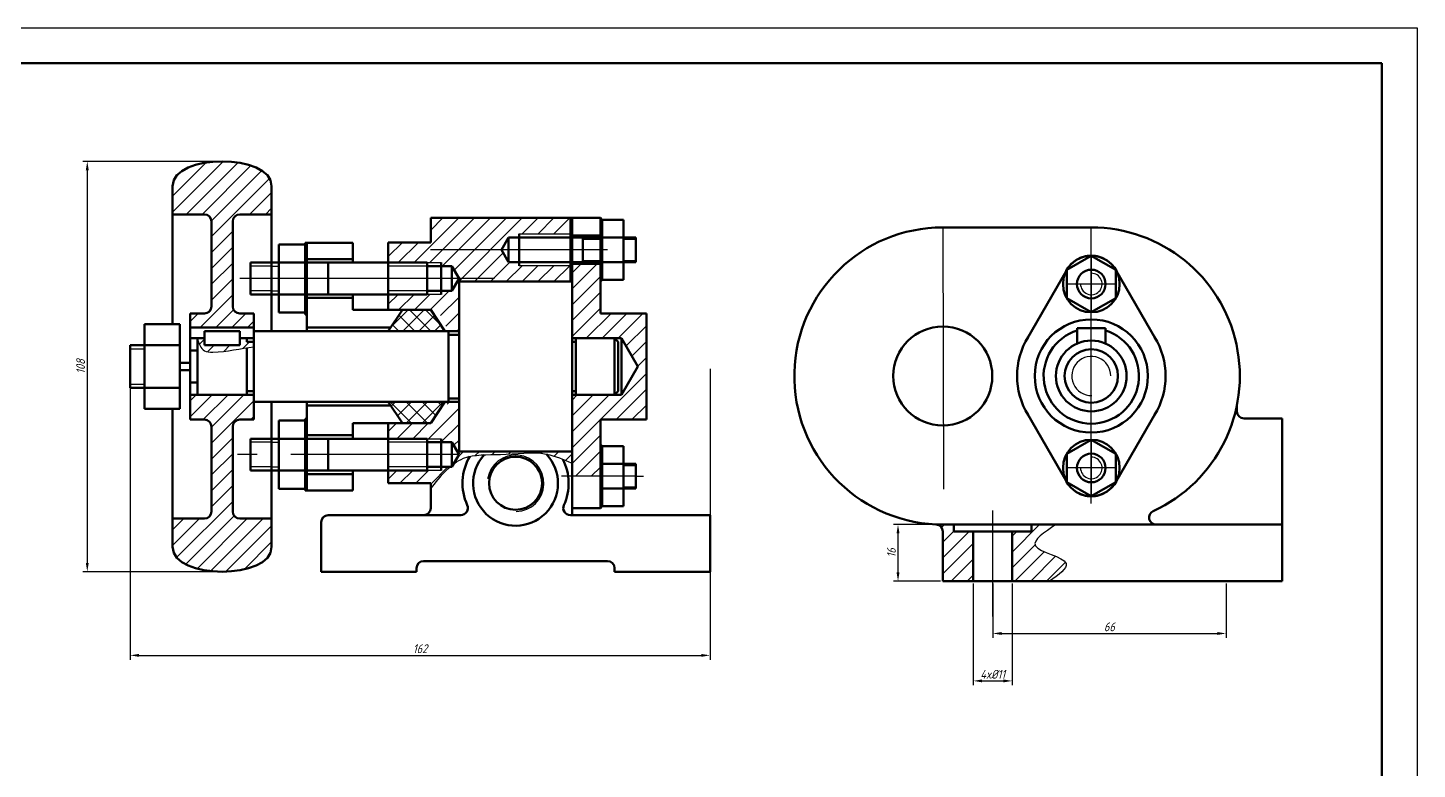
# Model space of a CAD drawing. Header units: millimetres. Extents: x 96 to 4157, y -1988 to 195.
# Drawn here: x 3686.6 to 4079.6, y -979.4 to -769.8 of the extents above; entities that cross this region are included whole.
import ezdxf

# ---------------------------------------------------------------- set-up
doc = ezdxf.new("R2010")
doc.units = ezdxf.units.MM
doc.header["$LTSCALE"] = 1.5
doc.linetypes.add('CENTER', pattern=[50.8, 31.75, -6.35, 6.35, -6.35])
doc.linetypes.add('CENTERX2', pattern=[101.6, 63.5, -12.7, 12.7, -12.7])
doc.layers.add('点划线', color=7, linetype='CENTERX2')
doc.layers.add('细实线', color=7, linetype='Continuous')
for name, color, linetype, lineweight in [('点画线', 7, 'CENTER', 25), ('粗实线', 7, 'Continuous', 50), ('细线', 7, 'Continuous', 25)]:
    doc.layers.add(name, color=color, linetype=linetype, lineweight=lineweight)
doc.styles.get("Standard").update_dxf_attribs({"font": 'gbeitc.shx', "bigfont": 'gbcbig.shx'})
doc.dimstyles.new('Annotative', dxfattribs={"dimscale": 0, "dimtxt": 2.5, "dimasz": 2.5, "dimexe": 1.25, "dimexo": 0.625, "dimtad": 1, "dimtxsty": 'Standard', "dimcen": 2.5, "dimadec": 0, "dimazin": 0, "dimtfac": 1, "dimtmove": 0, "dimatfit": 3, "dimfxl": 1, "dimarcsym": 0})
pattern_1 = [(45, (2226.816, -474.0073), (-2.245064, 2.245064), [])]
pattern_2 = [(45, (1499.886, -1006.5607), (-2.245064, 2.245064), [])]

# ---------------------------------------------------------------- blocks, each defined once
blk = doc.blocks.new('*D67')
at = {"layer": 'Defpoints', "color": 0, "transparency": 16777216}
for p in [(3959.49, -926.26), (4025.49, -926.26), (4025.49, -941.05)]:
    blk.add_point(p, dxfattribs=at)
at = {"layer": '细实线', "color": 0, "lineweight": -2, "transparency": 16777216}
for p, q in [((3959.49, -926.89), (3959.49, -942.3)), ((4025.49, -926.89), (4025.49, -942.3)), ((3961.99, -941.05), (4022.99, -941.05))]:
    blk.add_line(p, q, dxfattribs=at)
at = {"layer": '细实线', "color": 0, "transparency": 16777216}
for points in [[(3961.99, -940.63), (3961.99, -941.46), (3959.49, -941.05)], [(4022.99, -940.63), (4022.99, -941.46), (4025.49, -941.05)]]:
    blk.add_solid(points, dxfattribs=at)
at = {"layer": '细实线', "color": 0, "transparency": 16777216, "insert": (3992.49, -939.17), "char_height": 2.5, "attachment_point": 5}
blk.add_mtext('66', dxfattribs=at)
blk = doc.blocks.new('*D68')
at = {"layer": 'Defpoints', "color": 0, "transparency": 16777216}
for p in [(3932.7, -910.26), (3945.37, -910.26), (3945.37, -926.26)]:
    blk.add_point(p, dxfattribs=at)
at = {"layer": '细实线', "color": 0, "lineweight": -2, "transparency": 16777216}
for p, q in [((3944.75, -910.26), (3931.45, -910.26)), ((3932.7, -923.76), (3932.7, -912.76)), ((3944.75, -926.26), (3931.45, -926.26))]:
    blk.add_line(p, q, dxfattribs=at)
at = {"layer": '细实线', "color": 0, "transparency": 16777216}
for points in [[(3932.29, -912.76), (3933.12, -912.76), (3932.7, -910.26)], [(3932.29, -923.76), (3933.12, -923.76), (3932.7, -926.26)]]:
    blk.add_solid(points, dxfattribs=at)
at = {"layer": '细实线', "color": 0, "transparency": 16777216, "insert": (3930.83, -918.26), "char_height": 2.5, "attachment_point": 5, "rotation": 90}
blk.add_mtext('16', dxfattribs=at)
blk = doc.blocks.new('*D69')
at = {"layer": 'Defpoints', "color": 0, "transparency": 16777216}
for p in [(3953.99, -926.26), (3964.99, -926.26), (3964.99, -954.45)]:
    blk.add_point(p, dxfattribs=at)
at = {"layer": '细实线', "color": 0, "lineweight": -2, "transparency": 16777216}
for p, q in [((3953.99, -926.89), (3953.99, -955.7)), ((3964.99, -926.89), (3964.99, -955.7)), ((3956.49, -954.45), (3962.49, -954.45))]:
    blk.add_line(p, q, dxfattribs=at)
at = {"layer": '细实线', "color": 0, "transparency": 16777216}
for points in [[(3956.49, -954.04), (3956.49, -954.87), (3953.99, -954.45)], [(3962.49, -954.04), (3962.49, -954.87), (3964.99, -954.45)]]:
    blk.add_solid(points, dxfattribs=at)
at = {"layer": '细实线', "color": 0, "transparency": 16777216, "insert": (3959.49, -952.58), "char_height": 2.5, "width": 1.5625, "attachment_point": 5}
blk.add_mtext('4x%%C11', dxfattribs=at)
blk = doc.blocks.new('*D74')
at = {"layer": 'Defpoints', "color": 0, "transparency": 16777216}
for p in [(3741.53, -807.59), (3703.39, -923.59), (3741.53, -923.59)]:
    blk.add_point(p, dxfattribs=at)
at = {"layer": '细实线', "color": 0, "lineweight": -2, "transparency": 16777216}
for p, q in [((3740.91, -807.59), (3702.14, -807.59)), ((3703.39, -810.09), (3703.39, -921.09)), ((3740.91, -923.59), (3702.14, -923.59))]:
    blk.add_line(p, q, dxfattribs=at)
at = {"layer": '细实线', "color": 0, "transparency": 16777216}
for points in [[(3702.98, -810.09), (3703.81, -810.09), (3703.39, -807.59)], [(3702.98, -921.09), (3703.81, -921.09), (3703.39, -923.59)]]:
    blk.add_solid(points, dxfattribs=at)
at = {"layer": '细实线', "color": 0, "transparency": 16777216, "insert": (3701.52, -865.59), "char_height": 2.5, "attachment_point": 5, "rotation": 90}
blk.add_mtext('108', dxfattribs=at)
blk = doc.blocks.new('*D75')
at = {"layer": 'Defpoints', "color": 0, "transparency": 16777216}
for p in [(3715.53, -865.59), (3879.53, -865.59), (3879.53, -947.23)]:
    blk.add_point(p, dxfattribs=at)
at = {"layer": '细实线', "color": 0, "lineweight": -2, "transparency": 16777216}
for p, q in [((3715.53, -866.21), (3715.53, -948.48)), ((3879.53, -866.21), (3879.53, -948.48)), ((3718.03, -947.23), (3877.03, -947.23))]:
    blk.add_line(p, q, dxfattribs=at)
at = {"layer": '细实线', "color": 0, "transparency": 16777216}
for points in [[(3718.03, -946.82), (3718.03, -947.65), (3715.53, -947.23)], [(3877.03, -946.82), (3877.03, -947.65), (3879.53, -947.23)]]:
    blk.add_solid(points, dxfattribs=at)
at = {"layer": '细实线', "color": 0, "transparency": 16777216, "insert": (3797.53, -945.36), "char_height": 2.5, "attachment_point": 5}
blk.add_mtext('162', dxfattribs=at)

msp = doc.modelspace()

# ---------------------------------------------------------------- hatches: boundary and pattern name
at = {"layer": '点画线'}
h = msp.add_hatch(dxfattribs=at)
h.set_pattern_fill('ANSI31', color=256)
h.set_pattern_definition(pattern_2)
h.paths.add_polyline_path([(3861.534, -850.59), (3848.534, -850.59), (3848.534, -836.59), (3840.534, -836.59), (3840.534, -837.09), (3840.534, -857.59), (3854.534, -857.59), (3859.153, -865.59), (3861.534, -865.59)])
h.paths.add_polyline_path([(3861.534, -865.59), (3859.153, -865.59), (3854.534, -873.59), (3840.534, -873.59), (3840.534, -889.59), (3840.534, -896.59), (3848.534, -896.59), (3848.534, -893.09), (3848.534, -880.59), (3861.534, -880.59)])
h = msp.add_hatch(dxfattribs=at)
h.set_pattern_fill('ANSI37', color=256)
h.set_pattern_definition([(45, (1499.886, -1006.5607), (-2.245064, 2.245064), []), (135, (1499.886, -1006.5607), (-2.245064, -2.245064), [])])
h.paths.add_polyline_path([(3800.534, -849.59), (3796.534, -849.59), (3792.534, -849.59), (3788.534, -855.59), (3804.534, -855.59)])
h.paths.add_polyline_path([(3804.534, -875.59), (3788.534, -875.59), (3792.534, -881.59), (3800.534, -881.59)])
at = {"layer": '细实线'}
h = msp.add_hatch(dxfattribs=at)
h.set_pattern_fill('ANSI31', color=256)
h.set_pattern_definition(pattern_2)
edge = h.paths.add_edge_path()
edge.add_spline(control_points=[(3755.534, -814.59), (3755.534, -805.256), (3727.534, -805.256), (3727.534, -814.59)], knot_values=[0, 0, 0, 0, 28, 28, 28, 28], degree=3, periodic=0)
edge.add_line((3727.534, -814.59), (3727.534, -822.59))
edge.add_line((3727.534, -822.59), (3733.534, -822.59))
edge.add_line((3733.534, -822.59), (3736.534, -822.59))
edge.add_arc((3736.534, -824.59), 2, 0, 90, ccw=False)
edge.add_line((3738.534, -824.59), (3738.534, -848.59))
edge.add_arc((3736.534, -848.59), 2, -90, 0, ccw=False)
edge.add_line((3736.534, -850.59), (3732.534, -850.59))
edge.add_line((3732.534, -850.59), (3732.534, -854.59))
edge.add_line((3732.534, -854.59), (3750.534, -854.59))
edge.add_line((3750.534, -854.59), (3750.534, -850.59))
edge.add_line((3750.534, -850.59), (3746.534, -850.59))
edge.add_arc((3746.534, -848.59), 2, 180, 270, ccw=False)
edge.add_line((3744.534, -848.59), (3744.534, -824.59))
edge.add_arc((3746.534, -824.59), 2, 90, 180, ccw=False)
edge.add_line((3746.534, -822.59), (3755.534, -822.59))
edge.add_line((3755.534, -822.59), (3755.534, -814.59))
edge = h.paths.add_edge_path()
edge.add_line((3755.534, -908.59), (3746.534, -908.59))
edge.add_arc((3746.534, -906.59), 2, 180, 270, ccw=False)
edge.add_line((3744.534, -906.59), (3744.534, -882.59))
edge.add_arc((3746.534, -882.59), 2, 90, 180, ccw=False)
edge.add_line((3746.534, -880.59), (3750.534, -880.59))
edge.add_line((3750.534, -880.59), (3750.534, -875.59))
edge.add_line((3750.534, -875.59), (3750.534, -873.59))
edge.add_line((3750.534, -873.59), (3748.534, -873.59))
edge.add_line((3748.534, -873.59), (3734.534, -873.59))
edge.add_line((3734.534, -873.59), (3732.534, -873.59))
edge.add_line((3732.534, -873.59), (3732.534, -880.59))
edge.add_line((3732.534, -880.59), (3736.534, -880.59))
edge.add_arc((3736.534, -882.59), 2, 0, 90, ccw=False)
edge.add_line((3738.534, -882.59), (3738.534, -906.59))
edge.add_arc((3736.534, -906.59), 2, 270, 360, ccw=False)
edge.add_line((3736.534, -908.59), (3727.534, -908.59))
edge.add_line((3727.534, -908.59), (3727.534, -916.59))
edge.add_spline(control_points=[(3727.534, -916.59), (3727.534, -925.923), (3755.534, -925.923), (3755.534, -916.59)], knot_values=[0, 0, 0, 0, 28, 28, 28, 28], degree=3, periodic=0)
edge.add_line((3755.534, -916.59), (3755.534, -908.59))
edge = h.paths.add_edge_path()
edge.add_line((3741.534, -859.59), (3736.534, -859.59))
edge.add_line((3736.534, -859.59), (3736.534, -857.59))
edge.add_line((3736.534, -857.59), (3734.534, -857.59))
edge.add_spline(control_points=[(3734.534, -857.59), (3734.987, -859.068), (3735.701, -861.4), (3738.97, -861.56), (3740.665, -861.449), (3741.534, -861.358)], knot_values=[0, 0, 0, 0, 4.0727363, 6.4266434, 9.0085399, 9.0085399, 9.0085399, 9.0085399], degree=3, periodic=0)
edge.add_line((3741.534, -861.358), (3741.534, -859.59))
edge = h.paths.add_edge_path()
edge.add_spline(control_points=[(3748.534, -860.274), (3749.195, -860.182), (3749.86, -860.105), (3750.534, -860.053)], knot_values=[16.1533374, 16.1533374, 16.1533374, 16.1533374, 18.1858807, 18.1858807, 18.1858807, 18.1858807], degree=3, periodic=0)
edge.add_line((3750.534, -860.053), (3750.534, -858.59))
edge.add_line((3750.534, -858.59), (3748.534, -858.59))
edge.add_line((3748.534, -858.59), (3748.534, -857.59))
edge.add_line((3748.534, -857.59), (3746.534, -857.59))
edge.add_line((3746.534, -857.59), (3746.534, -859.59))
edge.add_line((3746.534, -859.59), (3741.534, -859.59))
edge.add_line((3741.534, -859.59), (3741.534, -861.358))
edge.add_spline(control_points=[(3741.534, -861.358), (3743.939, -861.105), (3746.21, -860.596), (3748.534, -860.274)], knot_values=[9.0085399, 9.0085399, 9.0085399, 9.0085399, 16.1533374, 16.1533374, 16.1533374, 16.1533374], degree=3, periodic=0)
h = msp.add_hatch(dxfattribs=at)
h.set_pattern_fill('ANSI31', color=256)
h.set_pattern_definition([(45, (2220.977, -471.3323), (-2.245064, 2.245064), [])])
h.paths.add_polyline_path([(3800.534, -823.59), (3800.534, -830.516), (3788.534, -830.516), (3788.534, -832.62), (3788.534, -836.215), (3803.534, -836.215), (3803.534, -837.215), (3806.534, -837.215), (3808.555, -840.715), (3806.534, -844.215), (3803.534, -844.215), (3803.534, -845.215), (3788.534, -845.215), (3788.534, -849.59), (3802.534, -849.59), (3805.534, -855.59), (3808.534, -855.59), (3808.534, -841.59), (3840.534, -841.59), (3840.534, -837.09), (3825.534, -837.09), (3825.534, -836.09), (3822.534, -836.09), (3820.513, -832.59), (3822.534, -829.09), (3825.534, -829.09), (3825.534, -828.09), (3840.534, -828.09), (3840.534, -823.59)])
edge = h.paths.add_edge_path()
edge.add_line((3808.534, -875.59), (3805.534, -875.59))
edge.add_line((3805.534, -875.59), (3802.534, -881.59))
edge.add_line((3802.534, -881.59), (3788.534, -881.59))
edge.add_line((3788.534, -881.59), (3788.534, -885.983))
edge.add_line((3788.534, -885.983), (3803.534, -885.983))
edge.add_line((3803.534, -885.983), (3803.534, -886.983))
edge.add_line((3803.534, -886.983), (3806.534, -886.983))
edge.add_line((3806.534, -886.983), (3808.555, -890.483))
edge.add_line((3808.555, -890.483), (3807.031, -893.122))
edge.add_spline(control_points=[(3807.031, -893.122), (3807.911, -892.468), (3811.703, -890.256), (3821.247, -890.878), (3831.675, -889.097), (3838.135, -891.894), (3840.534, -892.933)], knot_values=[9.3055347, 9.3055347, 9.3055347, 9.3055347, 12.696893, 23.1499453, 36.1911894, 43.89256, 43.89256, 43.89256, 43.89256], degree=3, periodic=0)
edge.add_line((3840.534, -892.933), (3840.534, -889.59))
edge.add_line((3840.534, -889.59), (3808.534, -889.59))
edge.add_line((3808.534, -889.59), (3808.534, -875.59))
edge = h.paths.add_edge_path()
edge.add_line((3788.534, -894.983), (3788.534, -898.59))
edge.add_line((3788.534, -898.59), (3800.534, -898.59))
edge.add_line((3800.534, -898.59), (3800.534, -900.178))
edge.add_spline(control_points=[(3800.534, -900.178), (3802.269, -897.941), (3804.005, -895.705), (3805.968, -893.983)], knot_values=[0, 0, 0, 0, 7.9087344, 7.9087344, 7.9087344, 7.9087344], degree=3, periodic=0)
edge.add_line((3805.968, -893.983), (3803.534, -893.983))
edge.add_line((3803.534, -893.983), (3803.534, -894.983))
edge.add_line((3803.534, -894.983), (3788.534, -894.983))
h = msp.add_hatch(dxfattribs=at)
h.set_pattern_fill('ANSI31', color=256)
h.set_pattern_definition(pattern_1)
h.paths.add_polyline_path([(3943.464, -910.221, -0.9775195), (3945.373, -826.265), (3987.373, -826.265, -0.4724439), (4028.58, -876.388), (4028.58, -878.265, 0.4142136), (4030.58, -880.265), (4041.373, -880.265), (4041.373, -910.265), (4041.373, -926.265), (3945.373, -926.265), (3945.373, -912.219, 0.4009575)], flags=17)
h.paths.add_polyline_path([(3948.486, -912.265), (3948.486, -910.265), (3970.486, -910.265), (3970.486, -912.265)], flags=0)
h.paths.add_polyline_path([(3980.275, -897.955), (3969.48, -879.257, -0.2826238), (3969.48, -857.272), (3980.275, -838.575, -0.6072049), (3994.471, -838.575), (4005.266, -857.272, -0.2826238), (4005.266, -879.257), (3994.471, -897.955, -0.6072049)], flags=0)
h.paths.add_polyline_path([(3931.373, -868.265, -1), (3959.373, -868.265, -1)], flags=0)
h.paths.add_polyline_path([(3982.373, -894.265, -1), (3992.373, -894.265, -1)], flags=0)
h.paths.add_polyline_path([(3983.373, -894.265, -1), (3991.373, -894.265, -1)], flags=0)
h.paths.add_polyline_path([(3971.373, -868.265, -1), (4003.373, -868.265, -1)], flags=0)
h.paths.add_polyline_path([(3977.373, -868.265, -1), (3997.373, -868.265, -1)], flags=0)
h.paths.add_polyline_path([(3982.373, -842.265, -1), (3992.373, -842.265, -1)], flags=0)
h.paths.add_polyline_path([(3983.373, -842.265, -1), (3991.373, -842.265, -1)], flags=0)
edge = h.paths.add_edge_path()
edge.add_spline(control_points=[(3975.519, -926.265), (3978.096, -924.45), (3984.42, -919.998), (3966.742, -917.285), (3974.053, -912.46), (3977.379, -910.265)], knot_values=[0, 0, 0, 0, 6.8773381, 16.8773381, 25.2214036, 25.2214036, 25.2214036, 25.2214036], degree=3, periodic=0)
edge.add_line((3977.379, -910.265), (3970.486, -910.265))
edge.add_line((3970.486, -910.265), (3970.486, -912.265))
edge.add_line((3970.486, -912.265), (3964.986, -912.265))
edge.add_line((3964.986, -912.265), (3964.986, -926.265))
edge.add_line((3964.986, -926.265), (3975.519, -926.265))
h.paths.add_polyline_path([(4041.373, -910.265), (4005.703, -910.265), (3987.373, -910.265), (3970.486, -910.265), (3970.486, -912.265), (3964.986, -912.265), (3964.986, -926.265), (3975.519, -926.265), (4041.373, -926.265)], flags=0)
h.paths.add_polyline_path([(3943.464, -910.221, -0.9775195), (3945.373, -826.265), (3987.373, -826.265, -0.4724439), (4028.58, -876.388), (4028.58, -878.265, 0.4142136), (4030.58, -880.265), (4041.373, -880.265), (4041.373, -910.265), (4041.373, -926.265), (3975.519, -926.265), (3964.986, -926.265), (3945.373, -926.265), (3945.373, -912.219, 0.4009575)], flags=17)
h.paths.add_polyline_path([(3953.986, -912.265), (3948.486, -912.265), (3948.486, -910.265), (3945.373, -910.265), (3943.464, -910.221, -0.4009575), (3945.373, -912.219), (3945.373, -926.265), (3953.986, -926.265)], flags=0)
h.paths.add_polyline_path([(3953.986, -912.265), (3948.486, -912.265), (3948.486, -910.265), (3945.373, -910.265), (3943.373, -910.219, -0.4142136), (3945.373, -912.219), (3945.373, -926.265), (3953.986, -926.265)], flags=0)
h = msp.add_hatch(dxfattribs=at)
h.set_pattern_fill('ANSI31', color=256)
h.set_pattern_definition(pattern_1)
h.paths.add_polyline_path([(3945.373, -926.265), (3953.986, -926.265), (3953.986, -912.265), (3948.486, -912.265), (3948.486, -910.265), (3945.373, -910.265), (3943.373, -910.219, -0.4142136), (3945.373, -912.219)])

# ---------------------------------------------------------------- linework, layer by layer
at = {"layer": '点划线'}
for p, q in [((3945.417, -826.265), (3945.6, -900.267)), ((3987.373, -904.265), (3987.373, -826.265)), ((3850.513, -832.59), (3800.513, -832.59)), ((3987.373, -834.265), (3987.373, -850.265)), ((3818.555, -840.715), (3778.555, -840.715)), ((3994.301, -842.265), (3980.445, -842.265)), ((3987.373, -886.265), (3987.373, -902.265)), ((3994.301, -894.265), (3980.445, -894.265)), ((3959.486, -936.265), (3959.486, -906.265))]:
    msp.add_line(p, q, dxfattribs=at)
at = {"layer": '点画线'}
for p, q in [((3788.534, -840.715), (3746.585, -840.715)), ((3808.555, -890.483), (3745.854, -890.483)), ((3858.534, -896.59), (3837.554, -896.59)), ((3858.534, -896.59), (3860.723, -896.59))]:
    msp.add_line(p, q, dxfattribs=at)
at = {"layer": '粗实线'}
for p, q in [((3495.553, -779.846), (4069.553, -779.846)), ((4069.553, -779.846), (4069.553, -1179.846)), ((3727.534, -853.59), (3727.534, -814.59)), ((3755.534, -855.59), (3755.534, -814.59)), ((3727.534, -822.59), (3733.534, -822.59)), ((3733.534, -822.59), (3736.534, -822.59)), ((3738.534, -848.59), (3738.534, -824.59)), ((3744.534, -824.59), (3744.534, -848.59)), ((3746.534, -822.59), (3755.534, -822.59)), ((3840.534, -823.59), (3800.534, -823.59)), ((3800.534, -830.516), (3800.534, -823.59)), ((3840.034, -841.59), (3840.034, -823.59)), ((3840.534, -832.59), (3840.534, -823.59)), ((3848.534, -823.59), (3840.534, -823.59)), ((3848.534, -850.59), (3848.534, -823.59)), ((3848.534, -823.59), (3849.034, -824.09)), ((3849.034, -824.09), (3849.034, -836.59)), ((3855.034, -824.09), (3849.034, -824.09)), ((3855.034, -841.09), (3855.034, -824.09)), ((3822.534, -829.09), (3820.513, -832.59)), ((3837.534, -829.09), (3822.534, -829.09)), ((3822.534, -829.09), (3822.534, -836.09)), ((3822.534, -836.09), (3822.534, -829.09)), ((3825.534, -829.09), (3825.534, -828.09)), ((3825.534, -828.09), (3825.534, -837.09)), ((3825.534, -836.09), (3825.534, -829.09)), ((3825.534, -829.09), (3840.534, -829.09)), ((3840.534, -829.09), (3837.534, -829.09)), ((3840.534, -829.09), (3840.534, -828.59)), ((3840.534, -828.59), (3848.534, -828.59)), ((3840.534, -831.59), (3840.534, -829.09)), ((3840.534, -829.09), (3840.534, -836.09)), ((3840.534, -829.09), (3848.534, -829.09)), ((3840.534, -829.09), (3841.034, -829.09)), ((3848.534, -829.09), (3843.534, -829.09)), ((3843.534, -829.09), (3843.534, -836.09)), ((3848.534, -829.09), (3848.534, -836.09)), ((3848.534, -829.09), (3858.534, -829.09)), ((3858.534, -829.09), (3858.534, -836.09)), ((3945.373, -826.265), (3987.373, -826.265)), ((3765.034, -831.09), (3757.534, -831.09)), ((3757.534, -831.09), (3757.534, -845.215)), ((3765.534, -830.59), (3765.034, -830.59)), ((3765.034, -830.59), (3765.034, -831.09)), ((3765.034, -831.09), (3765.034, -850.205)), ((3765.534, -855.59), (3765.534, -830.59)), ((3765.534, -830.59), (3778.534, -830.59)), ((3778.534, -830.59), (3778.534, -835.057)), ((3788.534, -830.516), (3788.534, -832.62)), ((3788.534, -832.62), (3788.534, -830.516)), ((3788.534, -830.516), (3800.534, -830.516)), ((3788.534, -832.59), (3788.534, -845.215)), ((3822.534, -836.09), (3820.513, -832.59)), ((3820.513, -832.59), (3822.534, -836.09)), ((3840.534, -898.59), (3840.534, -832.59)), ((3799.534, -836.215), (3749.534, -836.215)), ((3749.534, -836.215), (3749.534, -845.215)), ((3778.534, -835.215), (3765.534, -835.215)), ((3765.534, -836.215), (3771.534, -836.215)), ((3771.534, -836.215), (3771.534, -845.215)), ((3778.534, -835.057), (3778.534, -836.215)), ((3778.534, -836.215), (3778.534, -835.215)), ((3799.534, -837.215), (3799.534, -836.215)), ((3799.534, -836.215), (3799.534, -845.215)), ((3803.534, -837.215), (3803.534, -836.215)), ((3803.534, -836.215), (3803.534, -845.215)), ((3822.534, -836.09), (3825.534, -836.09)), ((3825.534, -836.09), (3822.534, -836.09)), ((3840.534, -836.09), (3825.534, -836.09)), ((3840.534, -836.09), (3840.034, -836.09)), ((3840.034, -836.09), (3840.034, -841.59)), ((3848.534, -836.09), (3840.534, -836.09)), ((3840.534, -836.09), (3841.034, -836.09)), ((3841.034, -836.09), (3840.534, -836.09)), ((3840.534, -836.09), (3840.534, -836.59)), ((3840.534, -836.59), (3848.534, -836.59)), ((3858.534, -836.09), (3849.034, -836.09)), ((3849.034, -836.59), (3849.034, -841.09)), ((3987.373, -834.265), (3980.445, -838.265)), ((3987.373, -834.265), (3994.301, -838.265)), ((3788.534, -844.215), (3788.534, -837.215)), ((3799.534, -837.215), (3803.534, -837.215)), ((3803.534, -837.215), (3799.534, -837.215)), ((3803.534, -837.215), (3803.534, -844.215)), ((3806.534, -837.215), (3803.534, -837.215)), ((3803.534, -837.215), (3806.534, -837.215)), ((3806.534, -844.215), (3806.534, -837.215)), ((3806.534, -837.215), (3808.555, -840.715)), ((3808.555, -840.715), (3806.534, -837.215)), ((3806.534, -837.215), (3806.534, -844.215)), ((3806.534, -844.215), (3808.555, -840.715)), ((3968.907, -858.265), (3980.628, -837.962)), ((3980.445, -846.265), (3980.445, -838.265)), ((4005.839, -858.265), (3994.118, -837.962)), ((3994.301, -838.265), (3994.301, -846.265)), ((3788.534, -841.715), (3788.534, -844.215)), ((3803.534, -844.215), (3799.534, -844.215)), ((3799.534, -844.215), (3806.534, -844.215)), ((3808.534, -865.59), (3808.534, -841.59)), ((3808.534, -841.59), (3840.534, -841.59)), ((3840.534, -841.59), (3840.534, -889.59)), ((3848.534, -841.59), (3849.034, -841.09)), ((3849.034, -841.09), (3855.034, -841.09)), ((3749.534, -845.215), (3799.534, -845.215)), ((3757.534, -845.215), (3757.534, -850.34)), ((3778.534, -846.215), (3765.534, -846.215)), ((3778.534, -845.215), (3778.534, -846.215)), ((3778.534, -849.59), (3778.534, -846.215)), ((3788.534, -845.215), (3788.534, -849.59)), ((3987.373, -850.265), (3980.445, -846.265)), ((3987.373, -850.265), (3994.301, -846.265)), ((3736.534, -850.59), (3732.534, -850.59)), ((3732.534, -850.59), (3732.534, -880.59)), ((3750.534, -850.59), (3746.534, -850.59)), ((3750.534, -865.59), (3750.534, -850.59)), ((3765.034, -850.34), (3757.534, -850.34)), ((3765.034, -850.205), (3765.034, -850.34)), ((3765.034, -850.34), (3765.034, -850.84)), ((3765.034, -850.84), (3765.534, -850.84)), ((3792.534, -849.59), (3778.534, -849.59)), ((3792.534, -849.59), (3788.534, -855.59)), ((3796.534, -849.59), (3792.534, -849.59)), ((3792.534, -849.59), (3796.534, -849.59)), ((3796.534, -849.59), (3800.534, -849.59)), ((3800.534, -849.59), (3804.534, -855.59)), ((3861.534, -850.59), (3848.534, -850.59)), ((3861.534, -865.59), (3861.534, -850.59)), ((3861.534, -850.59), (3861.534, -880.59)), ((3719.534, -877.59), (3719.534, -853.59)), ((3719.534, -853.59), (3729.534, -853.59)), ((3729.534, -859.59), (3729.534, -853.59)), ((3729.534, -853.59), (3729.534, -877.59)), ((3741.534, -854.59), (3732.534, -854.59)), ((3732.534, -854.59), (3750.534, -854.59)), ((3736.534, -859.59), (3736.534, -855.59)), ((3736.534, -855.59), (3741.534, -855.59)), ((3741.534, -855.59), (3746.534, -855.59)), ((3746.534, -855.59), (3746.534, -857.59)), ((3808.534, -855.59), (3750.534, -855.59)), ((3750.534, -855.59), (3750.534, -875.59)), ((3808.534, -855.59), (3755.534, -855.59)), ((3765.534, -855.59), (3765.534, -854.59)), ((3765.534, -854.59), (3789.201, -854.59)), ((3808.534, -855.59), (3765.534, -855.59)), ((3804.534, -855.59), (3788.534, -855.59)), ((3808.534, -855.59), (3788.534, -855.59)), ((3808.534, -855.59), (3788.534, -855.59)), ((3788.534, -855.59), (3796.534, -855.59)), ((3788.534, -855.59), (3796.534, -855.59)), ((3808.534, -855.59), (3804.534, -855.59)), ((3808.534, -855.59), (3805.534, -855.59)), ((3805.534, -855.59), (3805.534, -875.59)), ((3808.534, -856.59), (3805.534, -856.59)), ((3808.534, -855.59), (3806.534, -855.59)), ((3808.534, -875.59), (3808.534, -855.59)), ((3808.534, -865.59), (3808.534, -856.59)), ((3991.373, -854.765), (3983.373, -854.765)), ((3983.373, -854.765), (3983.373, -858.265)), ((3991.373, -858.265), (3991.373, -854.765)), ((3715.534, -865.59), (3715.534, -859.59)), ((3715.534, -859.59), (3715.534, -871.59)), ((3729.534, -859.59), (3715.534, -859.59)), ((3715.534, -859.59), (3729.534, -859.59)), ((3729.534, -871.59), (3729.534, -859.59)), ((3734.534, -857.59), (3732.534, -857.59)), ((3736.534, -857.59), (3734.534, -857.59)), ((3734.534, -857.59), (3734.534, -873.59)), ((3741.534, -859.59), (3736.534, -859.59)), ((3746.534, -859.59), (3741.534, -859.59)), ((3746.534, -857.59), (3748.534, -857.59)), ((3748.534, -857.59), (3746.534, -857.59)), ((3746.534, -857.59), (3746.534, -859.59)), ((3748.534, -858.59), (3748.534, -857.59)), ((3748.534, -857.59), (3750.534, -857.59)), ((3748.534, -857.59), (3748.534, -858.59)), ((3748.534, -858.59), (3750.534, -858.59)), ((3748.534, -873.59), (3748.534, -860.274)), ((3840.534, -865.59), (3840.534, -857.59)), ((3840.534, -857.59), (3854.534, -857.59)), ((3840.534, -865.59), (3840.534, -858.59)), ((3840.534, -858.59), (3841.534, -858.59)), ((3841.534, -858.59), (3841.534, -857.59)), ((3841.534, -857.59), (3841.534, -873.59)), ((3852.534, -865.59), (3852.534, -857.59)), ((3852.534, -857.59), (3852.534, -873.59)), ((3852.534, -857.59), (3853.534, -858.59)), ((3853.534, -865.59), (3853.534, -858.59)), ((3853.534, -858.59), (3853.534, -872.59)), ((3854.534, -857.59), (3854.534, -865.59)), ((3854.534, -857.59), (3859.153, -865.59)), ((3983.373, -858.265), (3983.373, -859.099)), ((3991.373, -858.265), (3991.373, -859.099)), ((3734.534, -861.09), (3732.534, -861.09)), ((3732.534, -861.09), (3732.534, -870.09)), ((3734.534, -865.59), (3734.534, -861.09)), ((3732.534, -864.59), (3729.534, -864.59)), ((3729.534, -864.59), (3729.534, -866.59)), ((3729.534, -866.59), (3732.534, -866.59)), ((3732.534, -865.59), (3732.534, -864.59)), ((3808.534, -865.59), (3808.534, -875.59)), ((3808.534, -865.59), (3808.534, -874.59)), ((3854.534, -865.59), (3854.534, -873.59)), ((3854.534, -873.59), (3859.153, -865.59)), ((3715.534, -871.59), (3729.534, -871.59)), ((3732.534, -870.09), (3734.534, -870.09)), ((3734.534, -873.59), (3732.534, -873.59)), ((3734.534, -873.59), (3748.534, -873.59)), ((3748.534, -873.59), (3748.534, -872.59)), ((3748.534, -872.59), (3750.534, -872.59)), ((3748.534, -873.59), (3750.534, -873.59)), ((3750.534, -875.59), (3805.534, -875.59)), ((3750.534, -880.59), (3750.534, -875.59)), ((3755.534, -875.59), (3755.534, -916.59)), ((3765.534, -875.59), (3765.534, -900.59)), ((3765.534, -875.59), (3765.534, -876.59)), ((3804.534, -875.59), (3788.534, -875.59)), ((3788.534, -875.59), (3796.534, -875.59)), ((3792.534, -881.59), (3788.534, -875.59)), ((3800.534, -881.59), (3804.534, -875.59)), ((3808.534, -875.59), (3804.534, -875.59)), ((3808.534, -874.59), (3805.534, -874.59)), ((3805.534, -875.59), (3808.534, -875.59)), ((3808.534, -875.59), (3805.534, -875.59)), ((3808.534, -889.59), (3808.534, -875.59)), ((3841.534, -872.59), (3840.534, -872.59)), ((3854.534, -873.59), (3840.534, -873.59)), ((3841.534, -873.59), (3841.534, -872.59)), ((3852.534, -873.59), (3853.534, -872.59)), ((3729.534, -877.59), (3719.534, -877.59)), ((3727.534, -877.59), (3727.534, -916.59)), ((3765.534, -876.59), (3789.201, -876.59)), ((3968.907, -878.265), (3980.628, -898.567)), ((4005.839, -878.265), (3994.118, -898.567)), ((4028.58, -876.388), (4028.58, -878.265)), ((4041.373, -880.265), (4030.58, -880.265)), ((4041.373, -910.265), (4041.373, -880.265)), ((3732.534, -880.59), (3736.534, -880.59)), ((3738.534, -882.59), (3738.534, -906.59)), ((3744.534, -906.59), (3744.534, -882.59)), ((3750.534, -880.59), (3746.534, -880.59)), ((3765.034, -880.865), (3757.534, -880.865)), ((3757.534, -880.865), (3757.534, -900.141)), ((3765.034, -880.865), (3765.034, -880.365)), ((3765.034, -880.365), (3765.534, -880.365)), ((3765.034, -880.865), (3765.034, -900.141)), ((3792.534, -881.59), (3778.534, -881.59)), ((3778.534, -881.59), (3778.534, -884.983)), ((3788.534, -885.983), (3788.534, -881.59)), ((3800.534, -881.59), (3792.534, -881.59)), ((3796.534, -881.59), (3800.534, -881.59)), ((3861.534, -880.59), (3848.534, -880.59)), ((3848.534, -905.59), (3848.534, -880.59)), ((3799.534, -885.983), (3749.534, -885.983)), ((3749.534, -885.983), (3749.534, -894.983)), ((3778.534, -884.983), (3765.534, -884.983)), ((3765.534, -885.983), (3771.534, -885.983)), ((3771.534, -885.983), (3771.534, -894.983)), ((3778.534, -885.983), (3778.534, -884.983)), ((3788.534, -885.983), (3788.534, -898.59)), ((3788.534, -893.983), (3788.534, -886.983)), ((3799.534, -886.983), (3799.534, -885.983)), ((3799.534, -885.983), (3799.534, -894.983)), ((3799.534, -886.983), (3803.534, -886.983)), ((3803.534, -886.983), (3799.534, -886.983)), ((3803.534, -894.983), (3803.534, -885.983)), ((3803.534, -886.983), (3803.534, -893.983)), ((3806.534, -886.983), (3803.534, -886.983)), ((3803.534, -886.983), (3806.534, -886.983)), ((3806.534, -893.983), (3806.534, -886.983)), ((3806.534, -886.983), (3808.555, -890.483)), ((3808.555, -890.483), (3806.534, -886.983)), ((3806.534, -886.983), (3806.534, -893.983)), ((3848.534, -887.59), (3849.034, -888.09)), ((3849.034, -888.09), (3849.034, -900.59)), ((3855.034, -888.09), (3849.034, -888.09)), ((3855.034, -905.09), (3855.034, -888.09)), ((3987.373, -886.265), (3980.445, -890.265)), ((3987.373, -886.265), (3994.301, -890.265)), ((3788.534, -891.483), (3788.534, -893.983)), ((3806.534, -893.983), (3808.555, -890.483)), ((3840.534, -889.59), (3808.534, -889.59)), ((3980.445, -898.265), (3980.445, -890.265)), ((3994.301, -890.265), (3994.301, -898.265)), ((3749.534, -894.983), (3788.534, -894.983)), ((3778.534, -895.983), (3765.534, -895.983)), ((3778.534, -900.59), (3778.534, -894.983)), ((3778.534, -894.983), (3778.534, -895.983)), ((3788.534, -894.983), (3799.534, -894.983)), ((3803.534, -893.983), (3799.534, -893.983)), ((3799.534, -893.983), (3806.534, -893.983)), ((3803.534, -893.983), (3803.534, -894.983)), ((3848.534, -893.09), (3848.534, -900.09)), ((3848.534, -893.09), (3858.534, -893.09)), ((3858.534, -893.09), (3858.534, -900.09)), ((3800.534, -898.59), (3788.534, -898.59)), ((3788.534, -898.59), (3800.534, -898.59)), ((3800.534, -898.59), (3789.534, -898.59)), ((3800.534, -898.59), (3800.534, -905.59)), ((3840.534, -898.59), (3840.534, -907.59)), ((3987.373, -902.265), (3980.445, -898.265)), ((3987.373, -902.265), (3994.301, -898.265)), ((3765.034, -900.141), (3757.534, -900.141)), ((3765.034, -900.59), (3765.034, -900.141)), ((3765.534, -900.59), (3765.034, -900.59)), ((3765.534, -900.141), (3765.534, -900.59)), ((3765.534, -900.59), (3778.534, -900.59)), ((3858.534, -900.09), (3849.034, -900.09)), ((3849.034, -900.59), (3849.034, -905.09)), ((3798.534, -907.59), (3771.534, -907.59)), ((3798.534, -907.59), (3809.042, -907.59)), ((3840.534, -907.59), (3840.026, -907.59)), ((3840.534, -906.59), (3840.534, -905.59)), ((3840.534, -905.59), (3848.534, -905.59)), ((3840.534, -907.59), (3840.534, -906.59)), ((3840.534, -907.59), (3879.534, -907.59)), ((3848.534, -907.59), (3840.534, -907.59)), ((3848.534, -905.59), (3849.034, -905.09)), ((3849.034, -905.09), (3855.034, -905.09)), ((3879.534, -923.59), (3879.534, -907.59)), ((3879.534, -923.59), (3879.534, -907.59)), ((3736.534, -908.59), (3727.534, -908.59)), ((3727.534, -908.59), (3736.534, -908.59)), ((3746.534, -908.59), (3755.534, -908.59)), ((3755.534, -908.59), (3746.534, -908.59)), ((3769.534, -909.59), (3769.534, -923.59)), ((3945.373, -910.265), (3943.464, -910.221)), ((3987.373, -910.265), (3945.373, -910.265)), ((3948.486, -912.265), (3948.486, -910.265)), ((3959.486, -910.265), (3970.486, -910.265)), ((3970.486, -910.265), (3970.486, -912.265)), ((3987.373, -910.265), (4005.703, -910.265)), ((4005.703, -910.265), (4041.373, -910.265)), ((4041.373, -910.265), (4041.373, -926.265)), ((3945.373, -912.219), (3945.373, -926.265)), ((3970.486, -912.265), (3948.486, -912.265)), ((3953.986, -926.265), (3953.986, -912.265)), ((3959.486, -912.265), (3964.986, -912.265)), ((3964.986, -912.265), (3964.986, -926.265)), ((3796.534, -923.59), (3796.534, -922.59)), ((3798.534, -920.59), (3850.534, -920.59)), ((3852.534, -922.59), (3852.534, -923.59)), ((3769.534, -923.59), (3796.534, -923.59)), ((3852.534, -923.59), (3879.534, -923.59)), ((3945.373, -926.265), (4041.373, -926.265)), ((3964.986, -926.265), (3953.986, -926.265))]:
    msp.add_line(p, q, dxfattribs=at)
for centre, radius in [((3987.373, -842.265), 8), ((3987.373, -842.265), 4.05), ((3987.373, -868.265), 16), ((3945.373, -868.265), 14), ((3987.373, -868.265), 10), ((3987.373, -868.265), 7.547), ((3987.373, -894.265), 8), ((3824.534, -898.59), 7.5), ((3987.373, -894.265), 4.05)]:
    msp.add_circle(centre, radius, dxfattribs=at)
for centre, radius, start, end in [((3736.534, -824.59), 2, 0, 90), ((3746.534, -824.59), 2, 90, 180), ((3945.373, -868.265), 42, 90, 267.39475), ((3987.373, -868.265), 42, 294.61998, 90), ((3987.373, -842.265), 8, 27.46734, 152.53266), ((3736.534, -848.59), 2, 270, 0), ((3746.534, -848.59), 2, 180, 270), ((3987.373, -868.265), 13.483, 107.25756, 72.74244), ((3987.373, -868.265), 21, 148.43689, 211.56311), ((3987.373, -868.265), 21, 328.43689, 31.56311), ((4030.58, -878.265), 2, 180, 270), ((3736.534, -882.59), 2, 0, 90), ((3746.534, -882.59), 2, 90, 180), ((3824.534, -898.59), 15, 149.64007, 204.31574), ((3824.534, -898.59), 12, 137.93321, 43.25993), ((3824.534, -898.59), 15, 335.68426, 26.78283), ((3987.373, -894.265), 8, 207.46734, 332.53266), ((3736.534, -906.59), 2, 270, 0), ((3746.534, -906.59), 2, 180, 270), ((3771.534, -909.59), 2, 90, 180), ((3798.534, -905.59), 2, 270, 0), ((3809.042, -905.59), 2, 270, 24.31574), ((3840.026, -905.59), 2, 155.68426, 270), ((4005.703, -908.265), 2, 114.61998, 270), ((3943.373, -912.219), 2, 0, 87.39475), ((3798.534, -922.59), 2, 90, 180), ((3850.534, -922.59), 2, 0, 90)]:
    msp.add_arc(centre, radius, start, end, dxfattribs=at)
for points in [[(3727.534, -814.59), (3727.534, -805.256), (3755.534, -805.256), (3755.534, -814.59)], [(3727.534, -916.59), (3727.534, -925.923), (3755.534, -925.923), (3755.534, -916.59)]]:
    msp.add_open_spline(points, degree=3, dxfattribs=at)
at = {"layer": '细实线'}
for p, q in [((3825.534, -837.09), (3825.534, -828.09)), ((3825.534, -828.09), (3840.534, -828.09)), ((3840.534, -829.09), (3840.534, -828.09)), ((3840.534, -828.09), (3840.534, -836.09)), ((3843.534, -829.09), (3843.534, -829.59)), ((3843.534, -829.59), (3848.534, -829.59)), ((3855.034, -829.59), (3858.534, -829.59)), ((3788.534, -837.215), (3788.534, -836.215)), ((3788.534, -836.215), (3803.534, -836.215)), ((3803.534, -836.215), (3803.534, -845.215)), ((3840.534, -836.09), (3840.534, -837.09)), ((3843.534, -836.09), (3843.534, -835.59)), ((3843.534, -835.59), (3848.534, -835.59)), ((3855.034, -835.59), (3858.534, -835.59)), ((3755.534, -837.215), (3749.534, -837.215)), ((3755.534, -837.215), (3757.534, -837.215)), ((3788.534, -845.215), (3788.534, -837.215)), ((3799.534, -837.215), (3788.534, -837.215)), ((3840.534, -837.09), (3825.534, -837.09)), ((3755.534, -844.215), (3749.534, -844.215)), ((3755.534, -844.215), (3757.534, -844.215)), ((3788.534, -844.215), (3788.534, -845.215)), ((3799.534, -844.215), (3788.534, -844.215)), ((3803.534, -845.215), (3788.534, -845.215)), ((3715.534, -865.59), (3715.534, -860.59)), ((3715.534, -860.59), (3719.534, -860.59)), ((3715.534, -865.59), (3715.534, -870.59)), ((3715.534, -870.59), (3719.534, -870.59)), ((3755.534, -886.983), (3749.534, -886.983)), ((3755.534, -886.983), (3757.534, -886.983)), ((3788.534, -886.983), (3788.534, -885.983)), ((3788.534, -885.983), (3803.534, -885.983)), ((3788.534, -894.983), (3788.534, -886.983)), ((3799.534, -886.983), (3788.534, -886.983)), ((3803.534, -885.983), (3803.534, -894.983)), ((3755.534, -893.983), (3749.534, -893.983)), ((3755.534, -893.983), (3757.534, -893.983)), ((3788.534, -893.983), (3788.534, -894.983)), ((3799.534, -893.983), (3788.534, -893.983)), ((3803.534, -894.983), (3788.534, -894.983)), ((3855.034, -893.59), (3858.534, -893.59)), ((3855.034, -899.59), (3858.534, -899.59))]:
    msp.add_line(p, q, dxfattribs=at)
for centre, radius, start, end in [((3987.373, -842.265), 3.044, 180, 90.62209), ((3987.373, -868.265), 5.528, 0, 271.63657), ((3824.534, -898.59), 8, 271.28458, 171.05004), ((3987.373, -894.265), 3.044, 180, 90.62209)]:
    msp.add_arc(centre, radius, start, end, dxfattribs=at)
msp.add_open_spline([(3734.534, -857.59), (3734.987, -859.068), (3735.701, -861.4), (3742.3, -861.723), (3746.636, -860.352), (3750.534, -860.053)], degree=3, knots=[0, 0, 0, 0, 4.0727363, 6.4266434, 18.1858807, 18.1858807, 18.1858807, 18.1858807], dxfattribs=at)
for points in [[(3800.534, -900.178), (3809.836, -891.536), (3820.232, -890.445), (3833.273, -890.366), (3840.534, -892.933)], [(3977.379, -910.265), (3971.575, -916.259), (3980.235, -921.259), (3975.519, -926.265)]]:
    msp.add_spline(points, degree=3, dxfattribs=at)
at = {"layer": '细线'}
for p, q in [((3485.553, -769.846), (4079.553, -769.846)), ((4079.553, -769.846), (4079.553, -1179.846))]:
    msp.add_line(p, q, dxfattribs=at)

# ---------------------------------------------------------------- dimensions: what is measured, and where the dimension line sits
at = {"layer": '细实线'}
dim = msp.add_linear_dim(base=(3703.394, -923.59), p1=(3741.534, -807.59), p2=(3741.534, -923.59), angle=90, text='108', dimstyle='Annotative', dxfattribs=at)
dim.commit()
dim.dimension.update_dxf_attribs({"geometry": '*D74', "text_midpoint": (3701.519, -865.59)})
for base, p1, p2, text, picture, middle in [((3879.534, -947.233), (3715.534, -865.59), (3879.534, -865.59), '162', '*D75', (3797.534, -945.358)), ((3964.986, -954.455), (3953.986, -926.265), (3964.986, -926.265), '4x%%C<>', '*D69', (3959.486, -952.58))]:
    dim = msp.add_linear_dim(base=base, p1=p1, p2=p2, text=text, dimstyle='Annotative', dxfattribs=at)
    dim.commit()
    dim.dimension.update_dxf_attribs({"geometry": picture, "text_midpoint": middle})
dim = msp.add_linear_dim(base=(3932.703, -910.265), p1=(3945.373, -926.265), p2=(3945.373, -910.265), angle=90, dimstyle='Annotative', dxfattribs=at)
dim.commit()
dim.dimension.update_dxf_attribs({"geometry": '*D68', "text_midpoint": (3930.828, -918.265)})
dim = msp.add_linear_dim(base=(4025.486, -941.046), p1=(3959.486, -926.265), p2=(4025.486, -926.265), dimstyle='Annotative', dxfattribs=at)
dim.commit()
dim.dimension.update_dxf_attribs({"geometry": '*D67', "text_midpoint": (3992.486, -939.171)})

doc.saveas('drawing.dxf')
